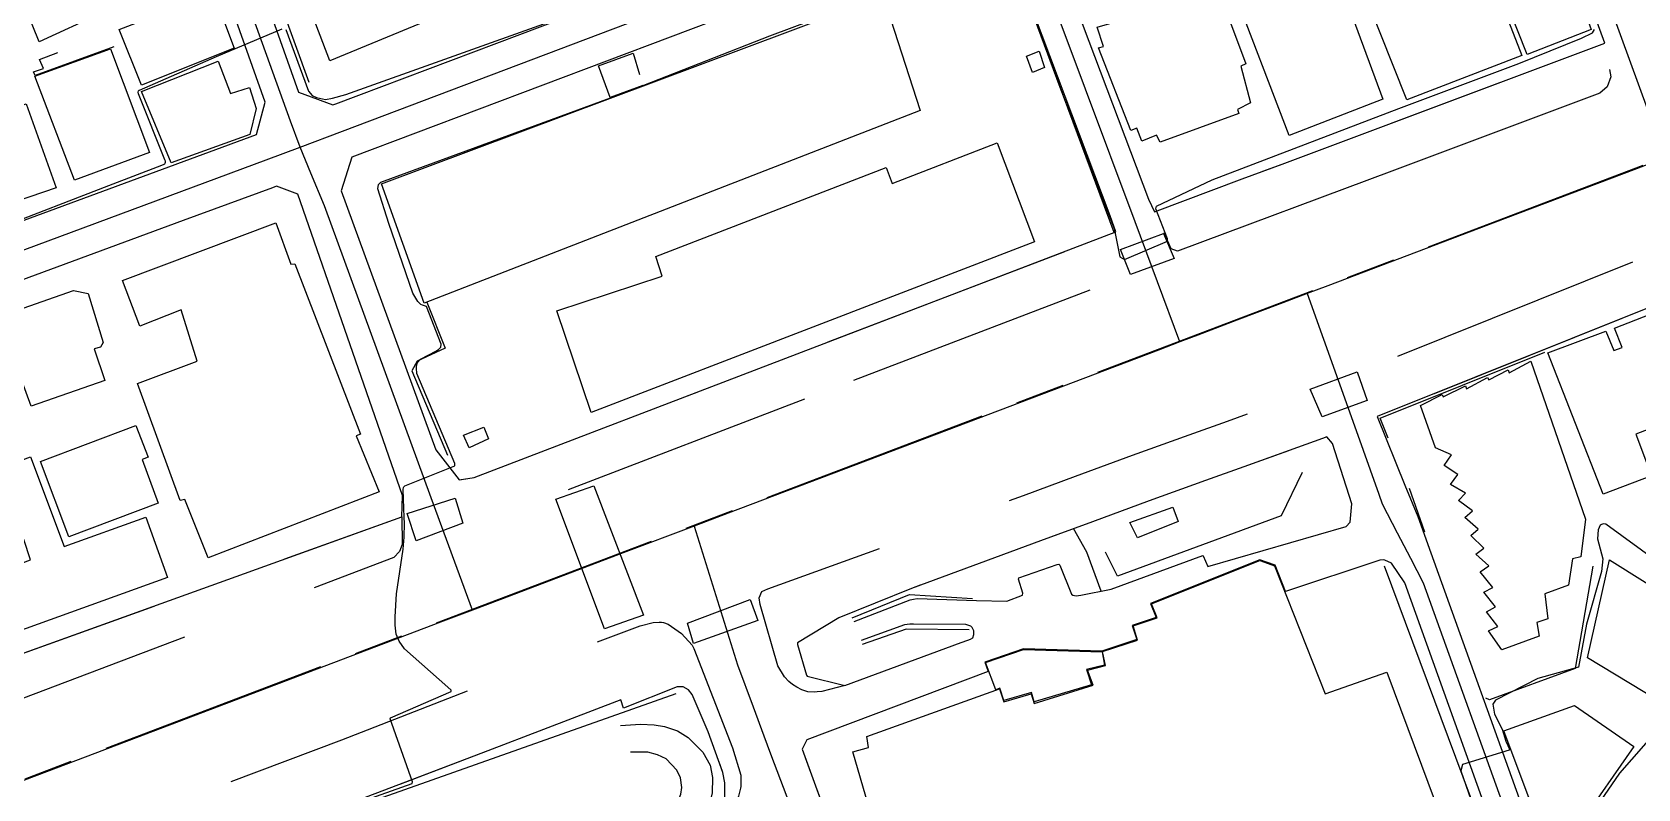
# Model space of a CAD drawing. Header units: millimetres. Extents: x 198785 to 203305, y 542885 to 545889.
# Drawn here: x 202395.9 to 202627.4, y 545087.1 to 545196.2 of the extents above; entities that cross this region are included whole.
import ezdxf

# ---------------------------------------------------------------- set-up
doc = ezdxf.new("R2010")
doc.units = ezdxf.units.MM
for name, pattern in [('FENCE_25K', [54.3, 28.7, -9.2, -16.4]), ('HIDDEN_BULD_25K', [28.8, 18.4, -10.4]), ('HIDDEN_EMD_25K', [50.97, 33.12, -5.36, 7.13, -5.36]), ('HIDDEN_IN_25K', [56.5, 36.5, -20])]:
    doc.linetypes.add(name, pattern=pattern)
for name, color, linetype in [('A0013114', 253, 'Continuous'), ('A0013117', 253, 'Continuous'), ('A0013118', 253, 'Continuous'), ('A0023214', 253, 'Continuous'), ('A0023217', 253, 'Continuous'), ('A0033324', 253, 'Continuous'), ('A0043325', 253, 'Continuous'), ('B0014111', 253, 'Continuous'), ('B0014113', 253, 'Continuous'), ('B0014115', 253, 'Continuous'), ('B0014116', 253, 'Continuous'), ('B0014118', 253, 'Continuous'), ('B0024120', 253, 'Continuous'), ('C0076117', 253, 'Continuous'), ('F0017111', 253, 'Continuous'), ('F0017114', 253, 'Continuous'), ('F0047224', 253, 'Continuous'), ('G0018117', 253, 'Continuous')]:
    doc.layers.add(name, color=color, linetype=linetype)

msp = doc.modelspace()

# ---------------------------------------------------------------- linework, layer by layer
at = {"layer": 'A0013114'}
for points in [[(202557.69, 545170.32), (202570.34, 545175.05), (202576.07, 545177.2), (202622.63, 545194.61)], [(202691.02, 545182.91), (202648.11, 545164.18), (202641, 545161.33), (202631.89, 545157.67), (202589.8, 545140.79)], [(202457.47, 545131.66), (202459.62, 545132.03), (202474.43, 545137.7), (202487.71, 545142.78), (202552.1, 545167.42)], [(202582.53, 545137.86), (202581.89, 545137.63), (202570.59, 545133.57), (202565.04, 545131.57), (202556.92, 545128.66), (202548.73, 545125.63), (202541.24, 545122.87), (202522.67, 545116.02), (202512.16, 545111.81), (202506.23, 545108.16)], [(202335.12, 545084.58), (202390.55, 545105.23), (202449.19, 545126.35)], [(202488.88, 545101.82), (202481.16, 545098.78), (202480.76, 545099.96), (202469.6, 545095.7), (202461.57, 545092.63), (202439.86, 545084.34), (202412.49, 545073.72), (202366, 545056.24), (202354.21, 545051.63)]]:
    msp.add_lwpolyline(points, dxfattribs=at)
at = {"layer": 'A0013117'}
for points in [[(202439.24, 545185.71), (202439.66, 545185.88), (202512.59, 545213.42), (202526.54, 545218.58), (202528.87, 545219.72), (202530.34, 545222.79), (202515.95, 545260.81), (202513.28, 545260), (202465.52, 545242.19), (202425.66, 545227.71), (202422.92, 545226.46), (202421.54, 545223.47), (202434.28, 545187.57), (202439.24, 545185.71)], [(202622.63, 545194.61), (202618.5, 545205.95), (202606.44, 545239.01), (202604.12, 545240.33), (202590.72, 545235.59), (202550.88, 545221.02), (202542.66, 545216.81), (202541.57, 545213.89), (202542.05, 545212.16), (202543.87, 545206.52), (202556.82, 545172.11), (202557.69, 545170.32)], [(202317.38, 545140.58), (202317.79, 545140.75), (202428.22, 545181.45), (202429.5, 545186.09), (202418.77, 545216.33), (202417.64, 545218.56), (202411.62, 545221.29), (202355.65, 545200.46), (202349.55, 545198.31), (202344.16, 545196.41), (202339.45, 545194.76), (202328.9, 545191.06), (202313.95, 545184.71), (202303.09, 545180.38), (202301.55, 545177.14), (202304.12, 545170.3), (202314.76, 545141.94), (202317.38, 545140.58)], [(202552.1, 545167.42), (202551.3, 545169.74), (202538.2, 545204.55), (202536.87, 545208.68), (202536.82, 545208.8), (202529.24, 545211.05), (202515.39, 545205.93), (202441.98, 545178.2), (202440.42, 545173.35), (202454.09, 545135.99), (202457.47, 545131.66)], [(202589.8, 545140.79), (202593.79, 545130.93), (202595.63, 545126.4), (202597.51, 545121.16), (202611.78, 545081.48), (202616.78, 545081.12), (202619.41, 545081.58), (202624.76, 545089.41), (202630.3, 545095.68), (202638.1, 545107.78), (202684.66, 545173.43), (202689.16, 545176.99), (202691.02, 545182.91)], [(202449.19, 545126.35), (202449.27, 545129.41), (202434.21, 545172.85), (202431.1, 545173.99), (202430.55, 545173.77), (202417.68, 545169.04), (202320.67, 545133.28), (202319.44, 545132.79), (202319.2, 545132.26), (202320.67, 545126.94), (202332.23, 545093.39), (202335.12, 545084.58)], [(202586.16, 545128.2), (202583.33, 545136.93), (202582.53, 545137.86)], [(202507.56, 545094.22), (202506.88, 545092.87), (202508.82, 545087.57), (202511.72, 545079.63), (202522.99, 545048.83), (202527.57, 545047.57), (202541.83, 545052.52), (202606.42, 545076.28), (202606.69, 545076.83), (202607.38, 545078.94), (202593.76, 545116.83), (202591.86, 545119.68)], [(202506.23, 545108.16), (202506.22, 545107.95), (202507.53, 545103.54), (202507.63, 545103.38)], [(202494.77, 545082.29), (202495.74, 545085.84), (202495.74, 545088.02), (202495.45, 545089.47), (202493.36, 545095.35), (202491.04, 545100.72), (202490.49, 545101.39), (202489.74, 545101.84), (202488.88, 545101.82)]]:
    msp.add_lwpolyline(points, dxfattribs=at)
at = {"layer": 'A0013118'}
for points in [[(202514.38, 545111.24), (202522.46, 545114.36), (202522.95, 545114.5), (202523.47, 545114.58), (202532.03, 545114.27), (202536.38, 545114.21), (202538.66, 545115.06), (202538.72, 545115.32), (202538.09, 545117.38), (202538.14, 545117.55), (202543.65, 545119.49), (202543.91, 545119.53), (202544.02, 545119.4), (202545.73, 545115.18), (202545.93, 545115.05), (202546.4, 545114.98), (202547.06, 545115.07), (202551.43, 545115.92), (202564.65, 545120.77), (202564.72, 545120.73), (202565.4, 545119.19), (202585.34, 545124.96), (202585.9, 545125.57), (202586.16, 545128.2)], [(202550.02, 545115.65), (202547.95, 545121.27), (202546.03, 545124.64)], [(202591.86, 545119.68), (202590.9, 545120.1), (202590.69, 545120.13), (202590.17, 545120.1), (202576.57, 545115.59), (202575.08, 545119.38), (202572.85, 545120.16), (202557.11, 545113.87), (202557.92, 545111.85), (202554.46, 545110.69), (202555.13, 545108.65), (202550.08, 545107), (202538.81, 545107.32), (202533.21, 545105.4), (202533.73, 545104.03), (202507.56, 545094.22)], [(202507.63, 545103.38), (202513.05, 545102.01), (202529.8, 545108.23), (202530.8, 545108.59), (202531.14, 545108.69), (202531.48, 545108.92), (202531.64, 545109.38), (202531.64, 545109.92), (202531.42, 545110.4), (202531.2, 545110.59), (202530.48, 545110.83), (202522.93, 545110.89), (202522.4, 545110.87), (202521.64, 545110.78), (202515.38, 545108.52)], [(202480.7, 545096.29), (202483.59, 545096.47), (202485.58, 545096.35), (202487.05, 545096.12), (202488.9, 545095.52), (202490.48, 545094.55), (202492.55, 545092.41), (202493.62, 545090.55), (202493.96, 545088.76), (202493.94, 545086.51), (202493.2, 545083.68), (202492.04, 545081.76), (202490.39, 545080.25), (202484.19, 545077.25), (202482.39, 545076.29), (202482.82, 545075.37), (202489.29, 545078.08), (202492.09, 545079.74), (202494.77, 545082.29)], [(202429.13, 545058), (202435.7, 545060.2), (202447.78, 545064.98), (202466.26, 545071.75), (202477, 545075.62), (202477.46, 545075.9), (202479.46, 545079.64), (202479.81, 545079.77), (202481.92, 545080.61), (202486.13, 545082.21), (202487.73, 545083.51), (202488.74, 545084.66), (202489.39, 545086.36), (202489.53, 545087.31), (202489.35, 545088.72), (202488.84, 545089.81), (202487.27, 545091.44), (202486.03, 545092.03), (202484.64, 545092.43), (202482.15, 545092.43)]]:
    msp.add_lwpolyline(points, dxfattribs=at)
at = {"layer": 'A0023214'}
msp.add_lwpolyline([(202631.3, 545178.09), (202627.16, 545176.52), (202608.26, 545169.35), (202582.68, 545159.66), (202579.71, 545158.53), (202576.19, 545157.19), (202569.54, 545154.67), (202563.93, 545152.54), (202561.36, 545151.57), (202558.25, 545150.39), (202524.55, 545137.61), (202496.22, 545126.87), (202491.31, 545125.01), (202481.1, 545121.14), (202470.74, 545117.21), (202463.3, 545114.39), (202459.35, 545112.89), (202454.77, 545111.15), (202410.87, 545094.5), (202344.05, 545069.16)], dxfattribs=at)
at = {"layer": 'A0023217'}
for points in [[(202606.76, 545245.55), (202608.1, 545241.87), (202618.42, 545213.5), (202625.02, 545195.36), (202631.3, 545178.09)], [(202434.5, 545179.61), (202433.15, 545183.36), (202420.58, 545218.22), (202417.74, 545224.09), (202416.63, 545226.36)], [(202434.5, 545179.61), (202440.62, 545181.93), (202526.56, 545214.44), (202529.05, 545215.55), (202537.37, 545219.28)], [(202561.36, 545151.57), (202554.9, 545168.87), (202540.6, 545207.14), (202538.5, 545215.03), (202537.37, 545219.28)], [(202314.18, 545134.95), (202318.45, 545136.54), (202380.54, 545159.58), (202429.63, 545177.8), (202434.5, 545179.61)], [(202459.35, 545112.89), (202453.43, 545129.07), (202438.03, 545171.15), (202436.05, 545175.9), (202434.5, 545179.61)], [(202579.71, 545158.53), (202586.51, 545139.46), (202590.04, 545129.59), (202590.53, 545128.2), (202592.69, 545124.04), (202594.57, 545120.39), (202596.42, 545116.83), (202609.72, 545079.82), (202612.07, 545078.92), (202617.86, 545076.69)], [(202491.31, 545125.01), (202497.55, 545104.99), (202499.81, 545098.97), (202501.38, 545094.78), (202502.35, 545092.17), (202504.66, 545086.01), (202506.21, 545081.89), (202507.69, 545077.93), (202520.17, 545044.57), (202521.56, 545040.83)]]:
    msp.add_lwpolyline(points, dxfattribs=at)
at = {"layer": 'A0033324', "linetype": 'HIDDEN_IN_25K', "flags": 128}
for points in [[(202591.92, 545176.18), (202561.02, 545164.63), (202560.11, 545164.96), (202557.69, 545170.32), (202570.34, 545175.05), (202576.07, 545177.2), (202622.63, 545194.61), (202623.46, 545189.75), (202622.95, 545188.31), (202621.87, 545187.39), (202591.92, 545176.18)], [(202631.89, 545157.67), (202589.8, 545140.79), (202588.77, 545147.04), (202590.09, 545148.45), (202638.94, 545168.04), (202645.41, 545170.64), (202683.04, 545187.07), (202690.45, 545187.89), (202691.59, 545186.36), (202691.02, 545182.91), (202648.11, 545164.18), (202641, 545161.33), (202631.89, 545157.67)], [(202507.25, 545143.3), (202461.96, 545125.96), (202460.37, 545126.37), (202457.47, 545131.66), (202459.62, 545132.03), (202474.43, 545137.7), (202487.71, 545142.78), (202552.1, 545167.42), (202553.58, 545161.03), (202507.25, 545143.3)], [(202509.07, 545101.1), (202508.61, 545101.05), (202507.73, 545101.1), (202506.85, 545101.42), (202506.11, 545101.81), (202505.5, 545102.18), (202504.96, 545102.62), (202504.33, 545103.28), (202503.37, 545104.87), (202500.86, 545113.71), (202500.71, 545114.65), (202501.06, 545115.56), (202501.96, 545115.97), (202520.16, 545122.55), (202538.82, 545129.44), (202546.31, 545132.2), (202554.53, 545135.23), (202562.67, 545138.16), (202568.22, 545140.15), (202576.32, 545143.07), (202578.88, 545143.22), (202579.67, 545143), (202580.07, 545142.61), (202581.89, 545137.63), (202570.59, 545133.57), (202565.04, 545131.57), (202556.92, 545128.66), (202548.73, 545125.63), (202541.24, 545122.87), (202522.67, 545116.02), (202512.16, 545111.81), (202506.23, 545108.16), (202506.22, 545107.95), (202507.53, 545103.54), (202507.63, 545103.38), (202513.05, 545102.01), (202509.73, 545101.17), (202509.07, 545101.1)], [(202341.11, 545080.09), (202337.56, 545079.32), (202336.81, 545080.28), (202335.12, 545084.58), (202390.55, 545105.23), (202449.19, 545126.35), (202449.23, 545122.38), (202448.83, 545121.36), (202448.04, 545120.47), (202394.64, 545100.22), (202341.11, 545080.09)], [(202491.26, 545107.35), (202496.83, 545093.04), (202498.03, 545089.12), (202498.06, 545087.47), (202498.02, 545087.23), (202497.71, 545086.09), (202496.91, 545084.32), (202494.77, 545082.29), (202495.74, 545085.84), (202495.74, 545088.02), (202495.45, 545089.47), (202493.36, 545095.35), (202491.04, 545100.72), (202490.49, 545101.39), (202489.74, 545101.84), (202488.88, 545101.82), (202481.16, 545098.78), (202480.76, 545099.96), (202469.6, 545095.7), (202461.57, 545092.63), (202439.86, 545084.34), (202412.49, 545073.72), (202366, 545056.24), (202354.21, 545051.63), (202352.87, 545052.16), (202352.46, 545052.5), (202352.18, 545052.77), (202350.81, 545056.43), (202350.8, 545057.18), (202350.85, 545057.65), (202351.07, 545058.56), (202351.32, 545059.21), (202351.69, 545059.74), (202352.28, 545060.12), (202358.51, 545062.75), (202381.48, 545071.91), (202405.62, 545081.01), (202440.55, 545094.22), (202464.44, 545103.54), (202483.54, 545110.61), (202485.39, 545111.11), (202486.26, 545111.18), (202486.61, 545111.16), (202486.91, 545111.12), (202487.59, 545110.86), (202489.5, 545109.54), (202491.02, 545107.87), (202491.26, 545107.35)], [(202523.6, 545046.41), (202523.03, 545046.41), (202522.59, 545046.46), (202522.23, 545046.6), (202522.05, 545046.74), (202521.68, 545047.27), (202519.59, 545052.75), (202511.06, 545074.41), (202504.87, 545090.78), (202504.84, 545091.1), (202504.83, 545091.43), (202505.04, 545092.32), (202505.33, 545092.78), (202507.56, 545094.22), (202506.88, 545092.87), (202508.82, 545087.57), (202511.72, 545079.63), (202522.99, 545048.83), (202527.57, 545047.57), (202524.04, 545046.48), (202523.6, 545046.41)]]:
    msp.add_lwpolyline(points, dxfattribs=at)
at = {"layer": 'A0043325'}
for points in [[(202560.52, 545163.59), (202554.21, 545161.27), (202552.77, 545164.9), (202558.97, 545167.18), (202560.52, 545163.59)], [(202588.35, 545143.11), (202581.88, 545140.76), (202580.11, 545144.75), (202586.9, 545147.26), (202588.35, 545143.11)], [(202457.99, 545125.41), (202451.26, 545122.88), (202449.96, 545126.83), (202456.87, 545129.05), (202457.99, 545125.41)], [(202484.02, 545112.19), (202478.42, 545110.19), (202471.36, 545128.89), (202476.86, 545130.83), (202484.02, 545112.19)], [(202500.51, 545111.39), (202491.24, 545108.07), (202490.35, 545111.03), (202499.41, 545114.42), (202500.51, 545111.39)]]:
    msp.add_lwpolyline(points, dxfattribs=at)
at = {"layer": 'B0014111'}
for points in [[(202610.64, 545192.84), (202594.08, 545186.44), (202584.41, 545210.78), (202601.26, 545217), (202610.64, 545192.84)], [(202620.65, 545196.59), (202611.4, 545192.99), (202604.82, 545209.62), (202614.73, 545212.87), (202620.65, 545196.59)], [(202590.61, 545186.56), (202577.08, 545181.3), (202568.79, 545203.07), (202582.56, 545208.33), (202590.61, 545186.56)], [(202425.02, 545193.89), (202411.64, 545188.57), (202408.44, 545196.61), (202422.01, 545201.85), (202425.02, 545193.89)], [(202523.92, 545184.93), (202452.41, 545157.13), (202446.25, 545174.35), (202518.59, 545201.42), (202523.92, 545184.93)], [(202564.19, 545202.33), (202564.84, 545200.32), (202566.64, 545201.24), (202567.93, 545197.57), (202568.52, 545197.92), (202570.84, 545191.66), (202570.14, 545191.28), (202571.55, 545186.02), (202569.64, 545185.08), (202569.85, 545184.47), (202558.51, 545180.33), (202557.98, 545181.36), (202555.84, 545180.48), (202555.14, 545182.37), (202554.3, 545182.01), (202549.62, 545193.94), (202550.33, 545194.15), (202549.41, 545196.91), (202551.59, 545197.54), (202551.36, 545198.23), (202559.65, 545201.33), (202559.87, 545200.72), (202564.19, 545202.33)], [(202412.78, 545178.88), (202402.01, 545174.85), (202396.29, 545189.86), (202407.18, 545193.81), (202412.78, 545178.88)], [(202422.7, 545192.03), (202424.5, 545187.35), (202427.22, 545188.21), (202428.18, 545185.18), (202427.27, 545181.47), (202415.92, 545177.35), (202411.64, 545187.65), (202422.7, 545192.03)], [(202399.34, 545173.77), (202391.75, 545171.17), (202391.51, 545171.91), (202388.65, 545170.46), (202384.39, 545182.09), (202395.03, 545185.88), (202399.34, 545173.77)], [(202535.02, 545180.26), (202540.39, 545165.99), (202476.47, 545141.37), (202471.52, 545156.06), (202486.71, 545161.01), (202485.82, 545163.87), (202519, 545176.72), (202519.86, 545174.4), (202535.02, 545180.26)], [(202649.02, 545162.95), (202651.31, 545156.37), (202650.19, 545155.94), (202650.88, 545153.98), (202649.08, 545153.2), (202650.96, 545147.42), (202627.07, 545138.26), (202629.34, 545132.25), (202622.38, 545129.63), (202614.41, 545149.96), (202622.73, 545153.11), (202623.9, 545150.31), (202625.1, 545150.75), (202624.02, 545153.53), (202645.52, 545161.96), (202645.66, 545161.64), (202649.02, 545162.95)], [(202406.36, 545146), (202395.75, 545142.31), (202390.98, 545155.19), (202401.84, 545158.99), (202403.94, 545158.52), (202406.14, 545151.47), (202405.75, 545150.81), (202404.85, 545150.55), (202406.36, 545146)], [(202611.95, 545148.76), (202619.83, 545125.99), (202619.16, 545120.57), (202617.94, 545120.3), (202617.35, 545116.48), (202613.96, 545115.25), (202614.37, 545111.64), (202612.82, 545111.1), (202613.14, 545109.16), (202607.75, 545107.16), (202605.86, 545109.89), (202607.18, 545110.53), (202605.57, 545112.65), (202606.83, 545113.39), (202605.19, 545115.51), (202606.47, 545116.15), (202604.64, 545118.43), (202605.9, 545119.27), (202604, 545120.97), (202605.17, 545121.82), (202603.27, 545123.65), (202604.35, 545124.58), (202602.41, 545126.23), (202603.52, 545127.22), (202601.49, 545128.68), (202602.52, 545129.74), (202600.38, 545130.99), (202601.43, 545132.46), (202599.43, 545133.73), (202600.51, 545135.3), (202598.2, 545136.28), (202596.03, 545142.38), (202599.18, 545143.98), (202599.32, 545143.64), (202602.52, 545145.24), (202602.66, 545144.81), (202605.68, 545146.44), (202605.87, 545146.07), (202608.68, 545147.52), (202608.8, 545147.1), (202611.95, 545148.76)], [(202414.05, 545128.32), (202401.18, 545123.44), (202397.08, 545134.3), (202410.81, 545139.52), (202412.63, 545134.96), (202411.77, 545134.62), (202414.05, 545128.32)], [(202517.2, 545082.24), (202514.18, 545092.47), (202516.46, 545093.12), (202516.22, 545094.67), (202535.36, 545101.55), (202535.97, 545099.7), (202539.91, 545100.81), (202540.35, 545099.44), (202548.83, 545102.06), (202548.03, 545104.23), (202550.64, 545104.93), (202550.2, 545106.93), (202555.26, 545108.59), (202554.59, 545110.63), (202558.05, 545111.79), (202557.24, 545113.81), (202572.85, 545120.05), (202575, 545119.3), (202582.29, 545100.85), (202591.16, 545103.95), (202600.14, 545080)], [(202637.92, 545110.97), (202630.21, 545099.94), (202620.12, 545106.04), (202623.26, 545120.16), (202637.92, 545110.97)], [(202548.6, 545102.12), (202540.35, 545099.67), (202539.95, 545101.02), (202535.99, 545099.88), (202535.39, 545101.65), (202534.82, 545101.43), (202533.34, 545105.34), (202538.82, 545107.22), (202550.16, 545106.89), (202550.48, 545104.98), (202547.88, 545104.32), (202548.6, 545102.12)], [(202618.95, 545082), (202616.56, 545081.45), (202613.27, 545081.53), (202608.03, 545095.49), (202618.23, 545099.16), (202626.79, 545093.24), (202618.95, 545082)]]:
    msp.add_lwpolyline(points, dxfattribs=at)
at = {"layer": 'B0014113'}
for points in [[(202405.88, 545198.94), (202396.88, 545194.8), (202389.74, 545212.46), (202399.14, 545215.53), (202405.88, 545198.94)], [(202395.67, 545134.99), (202400.5, 545122.07), (202412.28, 545126.31), (202415.39, 545117.59), (202392.1, 545109.19), (202389, 545117.66), (202395.65, 545120.16), (202394.71, 545123.1), (202387.89, 545120.69), (202384.99, 545128.56), (202393.23, 545131.76), (202392.46, 545133.81), (202395.67, 545134.99)]]:
    msp.add_lwpolyline(points, dxfattribs=at)
at = {"layer": 'B0014115'}
for points in [[(202462.22, 545201.78), (202438.79, 545192.09), (202430.73, 545213.24), (202455.3, 545222.39), (202462.22, 545201.78)], [(202431.04, 545168.73), (202433.2, 545162.77), (202433.76, 545162.83), (202443.21, 545138.27), (202442.6, 545138.04), (202445.91, 545129.96), (202421.24, 545120.45), (202417.91, 545128.85), (202417.23, 545128.7), (202411.08, 545145.58), (202419.69, 545148.76), (202417.38, 545156.19), (202411.41, 545153.83), (202408.91, 545160.4), (202431.04, 545168.73)]]:
    msp.add_lwpolyline(points, dxfattribs=at)
at = {"layer": 'B0014116', "linetype": 'HIDDEN_BULD_25K', "flags": 128}
for points in [[(202407.68, 545194.09), (202396.3, 545189.98), (202396.08, 545190.5), (202397.53, 545190.99), (202396.96, 545192.27), (202406.97, 545196.13), (202407.68, 545194.09)], [(202483.93, 545188.52), (202479.22, 545186.78), (202477.54, 545191.35), (202482.55, 545193.17), (202483.93, 545188.52)], [(202561.12, 545125.66), (202555.25, 545123.3), (202554.13, 545125.54), (202560.33, 545127.72), (202561.12, 545125.66)]]:
    msp.add_lwpolyline(points, dxfattribs=at)
at = {"layer": 'B0014118', "linetype": 'HIDDEN_BULD_25K', "flags": 128}
msp.add_lwpolyline([(202461.66, 545137.6), (202458.87, 545136.28), (202458.09, 545138.14), (202461, 545139.27), (202461.66, 545137.6)], dxfattribs=at)
at = {"layer": 'B0024120', "linetype": 'FENCE_25K', "flags": 128}
msp.add_lwpolyline([(202591.37, 545137.7), (202590.21, 545140.59), (202631.92, 545157.29), (202649.14, 545164.38), (202652.65, 545155.21), (202663.99, 545147.12), (202642.37, 545115.34), (202622.62, 545129.08), (202618.31, 545104.48), (202605.97, 545099.99), (202604.99, 545100.43), (202594.44, 545130.45)], dxfattribs=at)
at = {"layer": 'C0076117'}
msp.add_lwpolyline([(202540.12, 545190.4), (202539.24, 545192.75), (202541.05, 545193.47), (202541.85, 545191.13), (202540.12, 545190.4)], dxfattribs=at)
at = {"layer": 'F0017111'}
for points, elevation in [([(202536.64, 545208.29), (202544.02, 545188.27), (202551.87, 545167.92), (202552.69, 545163.83), (202553.36, 545163.46), (202559.54, 545166.06), (202559.54, 545166.43), (202557.9, 545170.75), (202557.98, 545171.12), (202566.02, 545174.92), (202592.91, 545185.19), (202610.23, 545191.7), (202619.24, 545195.35), (202620.82, 545196.12), (202621.14, 545196.61)], 40), ([(202441.08, 545084.51), (202450.66, 545087.93), (202450.73, 545088.17), (202447.52, 545097.24), (202447.53, 545097.39), (202456.31, 545101.15), (202456.31, 545101.21), (202456.29, 545101.37), (202455.82, 545101.79), (202449.56, 545107.31), (202448.8, 545108.4), (202448.37, 545109.44), (202448.2, 545110.73), (202448.23, 545111.91), (202448.4, 545115.25), (202449.38, 545121.7), (202449.51, 545123.4), (202449.58, 545125.43), (202449.54, 545126.26), (202449.37, 545130.3), (202449.42, 545130.55), (202449.47, 545130.69), (202449.61, 545130.81), (202456.59, 545133.59), (202456.83, 545133.69), (202456.84, 545133.89), (202456.84, 545134.02), (202451.36, 545147.01), (202451.29, 545147.77), (202451.31, 545148.09), (202451.45, 545148.6), (202451.88, 545149.05), (202454.06, 545150.24), (202454.49, 545150.46), (202454.81, 545150.79), (202454.87, 545151.24), (202452.75, 545156.66), (202452.17, 545156.84), (202451.93, 545156.95), (202451.5, 545157.39), (202450.79, 545158.58), (202447.31, 545168.64), (202445.7, 545173.64), (202445.83, 545174.24), (202446.16, 545174.59), (202479.26, 545186.75), (202484.08, 545188.55), (202502.22, 545195.69), (202517.58, 545201.45)], 40), ([(202391.01, 545167.93), (202406.92, 545174.08), (202414.57, 545177.01), (202414.91, 545177.17), (202414.99, 545177.24), (202415.05, 545177.34), (202415.1, 545177.46), (202415.09, 545177.59), (202415.03, 545177.82), (202411.3, 545187.07), (202411.22, 545187.33), (202411.19, 545187.54), (202411.22, 545187.74), (202411.3, 545187.83), (202411.35, 545187.86), (202422.48, 545192.68), (202431.93, 545196.67)], 30), ([(202432.44, 545196.57), (202435.74, 545187.68), (202436.24, 545187.09), (202436.86, 545186.79), (202438.17, 545186.49), (202439.17, 545186.69), (202441.11, 545187.24), (202471.02, 545197.87)], 30)]:
    msp.add_lwpolyline(points, dxfattribs=dict(at, elevation=elevation))
at = {"layer": 'F0017114', "elevation": 50}
msp.add_lwpolyline([(202630.2, 545119.86), (202622.76, 545125.29), (202622.4, 545125.35), (202622.13, 545125.26), (202621.96, 545125.14), (202621.66, 545124.49), (202621.56, 545123.15), (202622.3, 545120.3), (202622.12, 545118.45), (202619.99, 545110.88), (202618.82, 545104.69), (202612.96, 545103.06), (202606.83, 545099.92), (202606.48, 545099.35), (202606.72, 545097.92), (202607.8, 545095.72), (202608.36, 545094.02), (202608.86, 545092.86), (202608.81, 545092.7), (202602.08, 545090.65), (202601.86, 545089.74), (202605.79, 545078.44)], dxfattribs=at)
at = {"layer": 'F0047224'}
for points in [[(202427.71, 545211.28), (202435.76, 545188.98)], [(202551.89, 545167.34), (202536.62, 545208.38), (202529.02, 545210.81), (202515.75, 545205.8), (202517.78, 545201.12)], [(202452.78, 545157.27), (202455.45, 545150.67), (202451.37, 545148.78), (202450.6, 545147.38), (202455.76, 545135.23)], [(202578.97, 545132.75), (202575.96, 545126.49), (202552.35, 545117.79), (202550.62, 545121.26)], [(202590.8, 545119.27), (202606.21, 545077.91), (202547.98, 545058.18), (202545.94, 545064.26)], [(202514.09, 545111.78), (202522.39, 545115.15), (202531.44, 545114.59)], [(202530.99, 545110.07), (202521.87, 545110.17), (202515.53, 545107.92)], [(202421.33, 545075.81), (202421.71, 545076.38), (202440.25, 545083.74), (202488.73, 545100.88)]]:
    msp.add_lwpolyline(points, dxfattribs=at)
at = {"layer": 'G0018117', "linetype": 'HIDDEN_EMD_25K', "flags": 128}
msp.add_lwpolyline([(203295.37, 545429.86), (203269.69, 545420.12), (203230.61, 545405.32), (203182.54, 545387.09), (203089.03, 545351.65), (203069.69, 545344.32), (202995.52, 545316.21), (202869.69, 545268.53), (202834.81, 545255.31), (202669.69, 545192.72), (202469.7, 545116.93), (202439.02, 545105.3), (202269.7, 545041.13), (202238.24, 545029.21), (202235.52, 545028.18), (202230.05, 545026.1), (202229.07, 545025.73), (202227.66, 545025.19), (202226.78, 545024.86), (202226.61, 545024.79), (202226.51, 545024.75), (202226.44, 545024.73), (202225.86, 545024.51), (202220.36, 545022.42), (202213.45, 545019.8), (202213.23, 545019.71), (202213.17, 545019.69), (202210.5, 545018.67), (202188.3, 545010.24), (202164.93, 545001.37), (202141.56, 544992.5), (202015.82, 544944.77), (201866.24, 544887.98), (201809.42, 544866.42), (201797.68, 544862.17), (201785.81, 544858.29), (201773.83, 544854.79), (201761.74, 544851.65), (201749.56, 544848.9), (201737.3, 544846.53), (201726.46, 544844.76), (201724.98, 544844.54), (201712.59, 544842.94), (201700.17, 544841.73), (201699.04, 544841.65), (201687.71, 544840.9), (201674.75, 544840.45), (201662.75, 544840.42), (201656.84, 544840.58), (201650.26, 544840.76), (201645.01, 544841.02), (201650.68, 544822.29), (201731.62, 544555.23), (201736.29, 544539.81), (201739.96, 544527.7), (201747.04, 544504.36), (201747.04, 544504.36)], dxfattribs=at)

doc.saveas('drawing.dxf')
